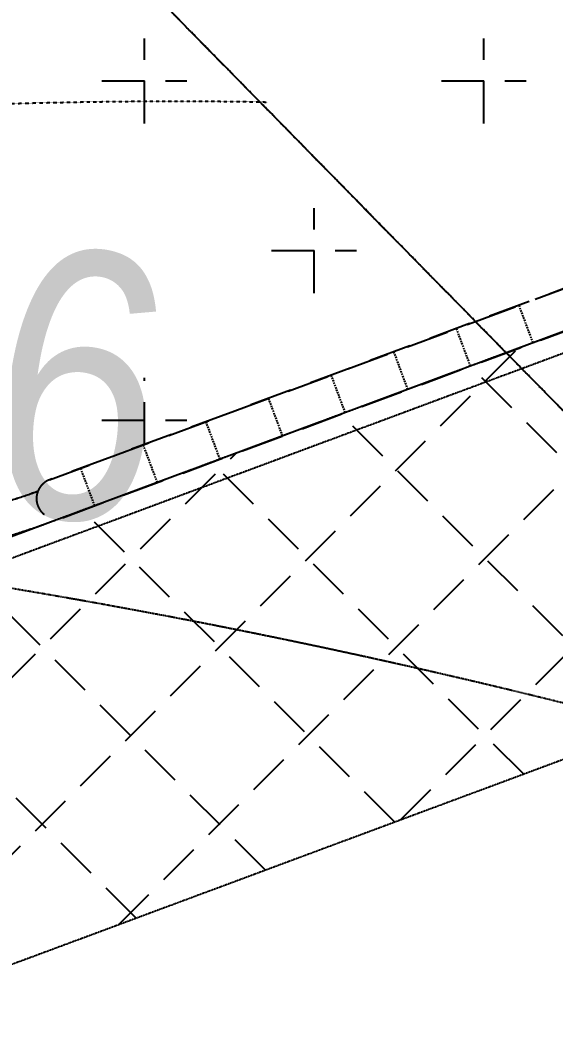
# Model space of a CAD drawing. Header units: millimetres. Extents: x 832728086 to 834530684, y 817551485 to 818349469.
# Drawn here: x 834409093 to 834417102, y 817876132 to 817891073 of the extents above; entities that cross this region are included whole.
import ezdxf

# ---------------------------------------------------------------- set-up
doc = ezdxf.new("R2010")
doc.units = ezdxf.units.MM
doc.header["$LTSCALE"] = 100
doc.linetypes.add('Hidden', pattern=[9.525, 6.35, -3.175])
doc.layers.add('+C-160', color=160, linetype='Hidden')
doc.layers.add('Infrastructure - Pillar boxes$0$000-Pillar Box-t', color=251, linetype='Continuous', lineweight=15)
doc.layers.add('Infrastructure - Pillar boxes$0$000-Pillar Box-t @ 4', color=251, linetype='Continuous', lineweight=15)
doc.styles.add('Infrastructure - Pillar boxes$0$W8 sec wkcd', font='swissc.ttf', dxfattribs={"height": 3})

# ---------------------------------------------------------------- blocks, each defined once
blk = doc.blocks.new('*U131')
at = {"layer": 'Infrastructure - Pillar boxes$0$000-Pillar Box-t @ 4', "insert": (0, 0.5), "char_height": 1.5, "attachment_point": 7, "style": 'Infrastructure - Pillar boxes$0$W8 sec wkcd'}
blk.add_mtext_dynamic_manual_height_columns('{\\H2.6667x;PWR PB-06}', width=58.25313, gutter_width=4, heights=[22.03], dxfattribs=at)
blk = doc.blocks.new('Infrastructure - Pillar boxes$0$PWR PB-06')
at = {"layer": 'Infrastructure - Pillar boxes$0$000-Pillar Box-t'}
blk.add_blockref('*U131', (0, 0), dxfattribs=at)
blk = doc.blocks.new('A$C062A3D83')
at = {"layer": '+C-160', "ltscale": 0.01}
for p, q in [((161762, -93620), (83712, -122637)), ((83817, -122918), (161867, -93901)), ((118591, -109670), (83712, -122637)), ((85803, -128261), (120681, -115294))]:
    blk.add_line(p, q, dxfattribs=at)
at = {"layer": '+C-160'}
for p, q in [((77022, -102861), (92578, -118701)), ((92578, -118701), (77089, -102929)), ((118381, -109108), (86202, -121071)), ((92578, -118701), (118381, -109108)), ((86411, -121634), (118591, -109670)), ((87622, -115735), (87622, -114465)), ((92702, -115735), (92702, -114465)), ((86987, -115100), (88257, -115100)), ((92067, -115100), (93337, -115100)), ((91462, -126157), (101651, -115968)), ((90162, -118275), (90162, -117005)), ((87241, -127726), (97430, -117537)), ((89527, -117640), (90797, -117640)), ((86202, -121071), (92578, -118701)), ((83297, -129018), (93209, -119106)), ((97163, -124037), (92497, -119371)), ((87622, -120543), (87622, -119545)), ((95230, -124756), (90564, -120090)), ((86987, -120180), (88257, -120180)), ((80153, -129511), (88989, -120675)), ((93297, -125475), (88631, -120808)), ((91364, -126193), (86698, -121527)), ((89431, -126912), (84765, -122246)), ((87498, -127631), (82808, -122941))]:
    blk.add_line(p, q, dxfattribs=at)
at = {"layer": '+C-160', "ltscale": 0.04}
for points in [[(93227, -118459), (93436, -119022)], [(92290, -118808), (92499, -119370)], [(91353, -119156), (91562, -119719)], [(90415, -119505), (90625, -120067)], [(89478, -119853), (89687, -120416)], [(88541, -120202), (88750, -120764)], [(87603, -120550), (87813, -121113)], [(86666, -120899), (86875, -121461)]]:
    blk.add_lwpolyline(points, dxfattribs=at)
at = {"layer": '+C-160'}
for centre, radius, start, end in [((86307, -121352), 300, 110.394, 290.394), ((81184, -107574), 14500, 268.5349, 289.5165), ((81184, -107574), 15000, 268.5349, 290.394)]:
    blk.add_arc(centre, radius, start, end, dxfattribs=at)
at = {"layer": '+C-160', "ltscale": 5e-05}
blk.add_arc((67638, -229988), 108790, 72.71535, 83.10475, dxfattribs=at)
at = {"layer": '+C-160', "ltscale": 0.01}
blk.add_arc((78485, -108577), 21000, 267.3345, 290.394, dxfattribs=at)
at = {"layer": '+C-160'}
for centre, major_axis, start_param, end_param in [((86307, -121352), (-219, 205), -0.462867, 0.37057), ((81184, -107574), (-473, 14492), 3.083416, 3.449613)]:
    blk.add_ellipse(centre, major_axis=major_axis, ratio=1, start_param=start_param, end_param=end_param, dxfattribs=at)
at = {"layer": '+C-160', "ltscale": 4}
blk.add_open_spline([(60391, -85926), (83313, -109267), (106235, -132607)], degree=2, dxfattribs=at)
at = {"layer": '+C-160', "ltscale": 5e-05}
blk.add_open_spline([(45203, -94793), (46028, -97337), (47725, -102572), (56110, -110719), (68780, -117289), (82431, -115266), (89458, -115416)], degree=3, knots=[0, 0, 0, 0, 8.048365, 16.561945, 33.98556, 56.407378, 56.407378, 56.407378, 56.407378], dxfattribs=at)
at = {"layer": '+C-160', "ltscale": 0.05}
blk.add_open_spline([(106235, -132607), (91662, -117768), (77089, -102929)], degree=2, dxfattribs=at)
at = {"layer": '+C-160', "xscale": 999.9999999999998, "yscale": 999.9999999999998, "zscale": 999.9999999999998, "rotation": 352.1013203060124}
blk.add_blockref('Infrastructure - Pillar boxes$0$PWR PB-06', (63102, -118964, 0), dxfattribs=at)

msp = doc.modelspace()

# ---------------------------------------------------------------- block references
at = {"layer": '+C-160', "ltscale": 5}
msp.add_blockref('A$C062A3D83', (834323333.3128, 818005260.0327), dxfattribs=at)

doc.saveas('drawing.dxf')
